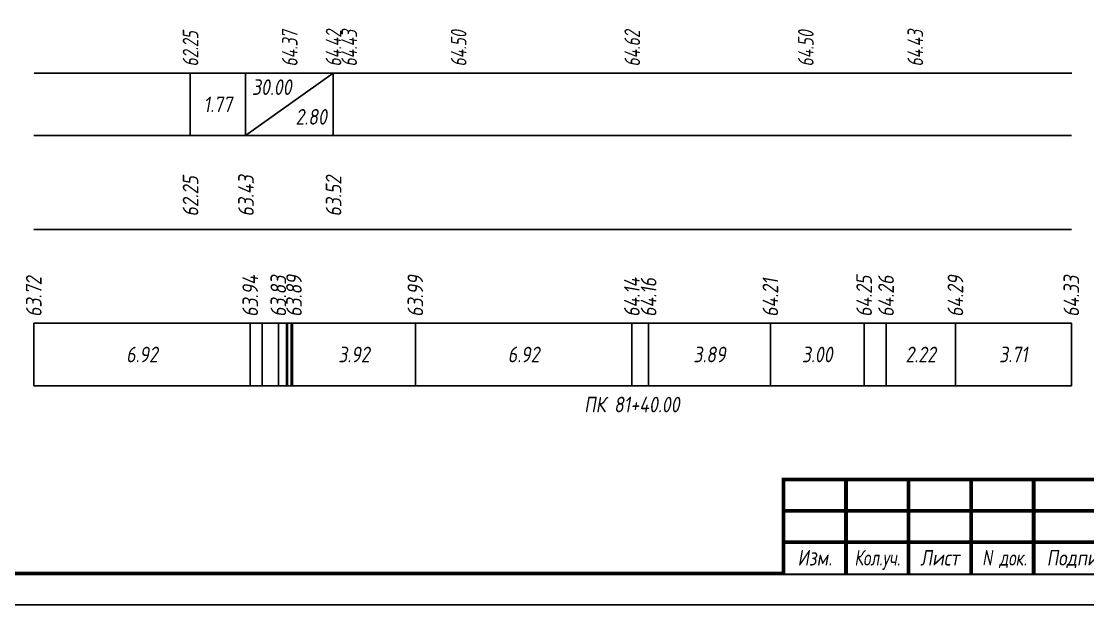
# Model space of a CAD drawing. Extents: x -717 to 1451, y -133302 to 233.
# Drawn here: x 78.1 to 248.6, y -128083.4 to -127990.1 of the extents above; entities that cross this region are included whole.
import ezdxf
from ezdxf.enums import TextEntityAlignment as Align

# ---------------------------------------------------------------- set-up
doc = ezdxf.new("R2010")
doc.units = 0
for name, color, linetype in [('Зарамочное оформление', 7, 'Continuous'), ('Код_510', 7, 'Continuous'), ('Код_514', 1, 'Continuous'), ('Код_516', 1, 'Continuous'), ('Подписи поперечников', 7, 'Continuous'), ('Таблица', 7, 'Continuous')]:
    doc.layers.add(name, color=color, linetype=linetype)
doc.styles.add('М', font='romand.shx', dxfattribs={"width": 0.8, "oblique": 10, "height": 2.5})

# ---------------------------------------------------------------- blocks, each defined once
blk = doc.blocks.new('Штамп')
at = {"linetype": 'Continuous'}
blk.add_wipeout([(199.95, -411.25), (384.95, -411.25), (384.95, -426.25), (199.95, -426.25)], dxfattribs=at).dxf.layer = 'Зарамочное оформление'
at = {"layer": 'Зарамочное оформление', "linetype": 'Continuous', "lineweight": -3, "const_width": 0.6, "flags": 128}
for points in [[(199.95, -426.25), (199.95, -411.25), (384.95, -411.25)], [(209.95, -411.25), (209.95, -426.25)], [(219.95, -411.25), (219.95, -426.25)], [(229.95, -411.25), (229.95, -426.25)], [(239.95, -411.25), (239.95, -426.25)], [(199.95, -416.25), (264.95, -416.25)], [(199.95, -421.25), (264.95, -421.25)]]:
    blk.add_lwpolyline(points, dxfattribs=at)
at = {"layer": 'Зарамочное оформление', "linetype": 'Continuous', "style": 'М', "oblique": 10}
for s, width, p in [('Изм.', 0.8, (204.95, -423.75)), ('Кол.уч.', 0.7, (214.95, -423.75)), ('Лист', 0.8, (224.95, -423.75)), ('N док.', 0.7, (235.28, -423.75)), ('Подпись', 0.8, (247.45, -423.75))]:
    blk.add_text(s, height=2.5, dxfattribs=dict(at, width=width)).set_placement(p, align=Align.MIDDLE_CENTER)
blk = doc.blocks.new('шифр')
blk.add_blockref('Штамп', (0, -127712))

msp = doc.modelspace()

# ---------------------------------------------------------------- linework, layer by layer
at = {"flags": 128}
msp.add_lwpolyline([(-30.054, -128083.421), (389.946, -128083.421), (389.946, -127786.421), (-30.054, -127786.421)], close=True, dxfattribs=at)
at = {"const_width": 0.6, "flags": 128}
msp.add_lwpolyline([(-10.054, -128078.421), (384.946, -128078.421), (384.946, -127791.421), (-10.054, -127791.421)], close=True, dxfattribs=at)
at = {"layer": 'Код_510'}
for p, q in [((80.111, -128048.421), (80.111, -128038.421)), ((114.711, -128048.421), (114.711, -128038.421)), ((116.593, -128048.421), (116.593, -128038.421)), ((119.207, -128048.421), (119.207, -128038.421)), ((120.5, -128048.421), (120.5, -128038.421)), ((120.661, -128048.421), (120.661, -128038.421)), ((121.279, -128048.421), (121.279, -128038.421)), ((121.484, -128048.421), (121.484, -128038.421)), ((141.105, -128048.421), (141.105, -128038.421)), ((175.726, -128048.421), (175.726, -128038.421)), ((178.398, -128048.421), (178.398, -128038.421)), ((197.862, -128048.421), (197.862, -128038.421)), ((212.85, -128048.421), (212.85, -128038.421)), ((216.358, -128048.421), (216.358, -128038.421)), ((227.443, -128048.421), (227.443, -128038.421)), ((245.974, -128048.421), (245.974, -128038.421))]:
    msp.add_line(p, q, dxfattribs=at)
at = {"layer": 'Код_516'}
for p, q in [((105.111, -128008.421), (105.111, -127998.421)), ((113.978, -128008.421), (113.978, -127998.421)), ((113.978, -128008.421), (127.979, -127998.421)), ((127.979, -128008.421), (127.979, -127998.421))]:
    msp.add_line(p, q, dxfattribs=at)
at = {"layer": 'Таблица'}
for p, q in [((80.166, -127998.421), (246.028, -127998.421)), ((80.111, -128008.421), (245.974, -128008.421)), ((80.111, -128023.421), (245.974, -128023.421)), ((80.111, -128038.421), (245.974, -128038.421)), ((80.111, -128048.421), (245.974, -128048.421))]:
    msp.add_line(p, q, dxfattribs=at)

# ---------------------------------------------------------------- texts
at = {"layer": 'Код_510', "style": 'М', "oblique": 10, "width": 0.8}
for s, p in [('63.72', (80.111, -128037.421)), ('63.94', (114.711, -128037.421)), ('63.83', (119.207, -128037.421)), ('63.89', (121.707, -128037.421)), ('63.99', (141.105, -128037.421)), ('64.14', (175.726, -128037.421)), ('64.16', (178.398, -128037.421)), ('64.21', (197.862, -128037.421)), ('64.25', (212.85, -128037.421)), ('64.26', (216.358, -128037.421)), ('64.29', (227.443, -128037.421)), ('64.33', (245.974, -128037.421))]:
    msp.add_text(s, height=2.5, rotation=90, dxfattribs=at).set_placement(p, align=Align.MIDDLE_LEFT)
for s, p in [('3.92', (131.295, -128043.421)), ('3.89', (188.13, -128043.421)), ('3.00', (205.356, -128043.421)), ('3.71', (236.708, -128043.421)), ('6.92', (97.411, -128043.421)), ('6.92', (158.416, -128043.421)), ('2.22', (221.9, -128043.421))]:
    msp.add_text(s, height=2.5, dxfattribs=at).set_placement(p, align=Align.MIDDLE_CENTER)
at = {"layer": 'Код_514', "style": 'М', "oblique": 10, "width": 0.7}
for s, p in [('62.25', (105.166, -127997.382)), ('64.37', (121.033, -127997.382)), ('64.42', (128.033, -127997.382)), ('64.43', (130.533, -127997.382)), ('64.50', (148.033, -127997.382)), ('64.62', (175.781, -127997.382)), ('64.50', (203.528, -127997.382)), ('64.43', (221.028, -127997.382))]:
    msp.add_text(s, height=2.5, rotation=90, dxfattribs=at).set_placement(p, align=Align.MIDDLE_LEFT)
at = {"layer": 'Код_516', "style": 'М', "oblique": 10, "width": 0.8}
msp.add_text('30.00', height=2.5, dxfattribs=at).set_placement((114.978, -127999.421), align=Align.TOP_LEFT)
msp.add_text('1.77', height=2.5, dxfattribs=at).set_placement((109.545, -128003.421), align=Align.MIDDLE_CENTER)
msp.add_text('2.80', height=2.5, dxfattribs=at).set_placement((126.979, -128007.421), align=Align.BOTTOM_RIGHT)
for s, p in [('62.25', (105.166, -128021.371)), ('63.43', (114.032, -128021.371)), ('63.52', (128.033, -128021.371))]:
    msp.add_text(s, height=2.5, rotation=90, dxfattribs=at).set_placement(p, align=Align.MIDDLE_LEFT)
at = {"layer": 'Подписи поперечников', "style": 'М', "oblique": 10, "width": 0.8}
msp.add_text('ПК 81+40.00', height=2.5, dxfattribs=at).set_placement((175.726, -128053.421), align=Align.BOTTOM_CENTER)

# ---------------------------------------------------------------- next in the draw order: block references
msp.add_blockref('шифр', (0, 59.829))

doc.saveas('drawing.dxf')
